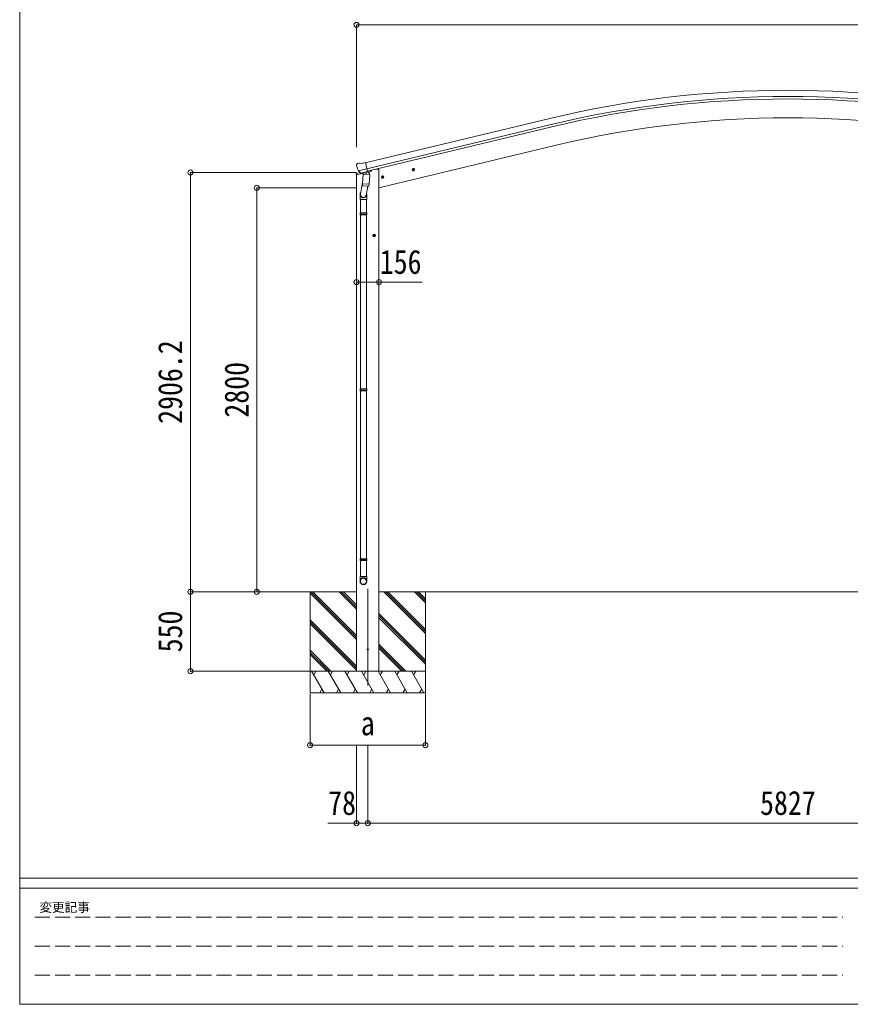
# Model space of a CAD drawing. Units: millimetres at full size, sheet at 1:35. Extents: x -9783 to 9892, y -6828 to 6752.
# Drawn here: x -9783 to -4022, y -6828 to -4 of the extents above; entities that cross this region are included whole.
import ezdxf
from ezdxf.enums import TextEntityAlignment as Align

# ---------------------------------------------------------------- set-up
doc = ezdxf.new("R2010")
doc.units = ezdxf.units.MM
doc.header["$LTSCALE"] = 35
doc.header["$PDMODE"] = 32
doc.header["$PDSIZE"] = 35
doc.linetypes.add('DASHED3', pattern=[4, 3, -1])
for name, color, linetype, lineweight in [('0-0_0', 7, 'Continuous', 9), ('0-1_本体', 4, 'Continuous', 9), ('0-2_部品', 7, 'Continuous', 9), ('0-8_PARTS2', 2, 'Continuous', 9), ('0-A_寸法', 6, 'Continuous', 9), ('F-0_240', 7, 'Continuous', 9)]:
    doc.layers.add(name, color=color, linetype=linetype, lineweight=lineweight)
doc.styles.add('ＭＳ ゴシック', font='')
doc.styles.get('ＭＳ ゴシック').set_extended_font_data('MS Gothic')

msp = doc.modelspace()

# ---------------------------------------------------------------- linework, layer by layer
at = {"layer": '0-0_0'}
for p, q in [((-7446.84, -3969.24), (-8088.34, -3969.25)), ((-7768.84, -3969.23), (-7768.84, -4669.23)), ((-7446.84, -4300.74), (-7768.84, -3978.75)), ((-7446.84, -4286.6), (-7764.2, -3969.24)), ((-7446.84, -4272.46), (-7750.06, -3969.24)), ((-7446.84, -4088.61), (-7566.22, -3969.23)), ((-7446.84, -4074.47), (-7552.08, -3969.23)), ((-7446.84, -4060.33), (-7537.93, -3969.23)), ((-7290.79, -3969.24), (-1619.9, -3969.24)), ((-6968.84, -4258.24), (-7257.85, -3969.23)), ((-6968.84, -4244.1), (-7243.71, -3969.23)), ((-6968.84, -4229.96), (-7229.57, -3969.23)), ((-6968.84, -4046.11), (-7045.72, -3969.23)), ((-6968.84, -4031.97), (-7031.58, -3969.23)), ((-6968.84, -4017.83), (-7017.43, -3969.23)), ((-6968.84, -3969.23), (-6968.84, -4669.23)), ((-7446.84, -4484.59), (-7768.84, -4162.59)), ((-6968.84, -4442.09), (-7290.84, -4120.09)), ((-6968.84, -4456.23), (-7290.84, -4134.24)), ((-6968.84, -4470.38), (-7290.84, -4148.38)), ((-7446.84, -4498.73), (-7768.84, -4176.74)), ((-7446.84, -4512.88), (-7768.84, -4190.88)), ((-7103.83, -4519.23), (-7290.84, -4332.23)), ((-7117.97, -4519.23), (-7290.84, -4346.37)), ((-7132.11, -4519.23), (-7290.84, -4360.51)), ((-7624.33, -4519.23), (-7768.84, -4374.73)), ((-7638.47, -4519.23), (-7768.84, -4388.87)), ((-7652.61, -4519.23), (-7768.84, -4403.01)), ((-7768.84, -4519.23), (-6968.84, -4519.23)), ((-7671.94, -4669.23), (-7758.55, -4519.23)), ((-7728.55, -4519.23), (-7743.55, -4545.21)), ((-7556.47, -4669.23), (-7643.08, -4519.23)), ((-7613.08, -4519.23), (-7628.08, -4545.21)), ((-7441, -4669.23), (-7527.61, -4519.23)), ((-7512.61, -4545.21), (-7497.61, -4519.23)), ((-7446.59, -4519.24), (-7291.09, -4519.24)), ((-7325.53, -4669.23), (-7412.14, -4519.23)), ((-7397.14, -4545.22), (-7382.13, -4519.23)), ((-7210.06, -4669.23), (-7296.67, -4519.23)), ((-7281.67, -4545.22), (-7266.66, -4519.23)), ((-7094.59, -4669.23), (-7181.2, -4519.23)), ((-7166.2, -4545.22), (-7151.19, -4519.23)), ((-6979.12, -4669.23), (-7065.73, -4519.23)), ((-7050.73, -4545.21), (-7035.73, -4519.23)), ((-6968.84, -4669.23), (-7768.84, -4669.23)), ((-7686.94, -4643.25), (-7701.94, -4669.23)), ((-7571.47, -4643.25), (-7586.47, -4669.23)), ((-7456, -4643.25), (-7471, -4669.23)), ((-7340.53, -4643.25), (-7355.53, -4669.23)), ((-7225.06, -4643.25), (-7240.06, -4669.23)), ((-7109.59, -4643.25), (-7124.59, -4669.23)), ((-6994.12, -4643.25), (-7009.12, -4669.23))]:
    msp.add_line(p, q, dxfattribs=at)
at = {"layer": '0-1_本体'}
for p, q in [((-7385.65, -995.51), (-6106.5, -688.42)), ((-6096.42, -730.4), (-7375.57, -1037.49)), ((-7371.64, -1053.85), (-6092.49, -746.77)), ((-7291.09, -1169.23), (-6061.91, -874.15)), ((-7446.84, -4519.23), (-7446.84, -1079.06)), ((-7418.27, -1062.72), (-7418.27, -1063.22)), ((-7310.84, -1039.85), (-7344.34, -1047.9)), ((-7290.84, -1039.85), (-7310.84, -1039.85)), ((-7290.84, -4519.23), (-7290.84, -1039.85))]:
    msp.add_line(p, q, dxfattribs=at)
for radius in [7073, 7029.83, 7013, 6882]:
    msp.add_arc((-4455.34, -7566), radius, 76.5, 103.5, dxfattribs=at)
at = {"layer": '0-2_部品'}
for p, q in [((-7446.58, -1011.43), (-7446.3, -1012.58)), ((-7442.36, -1002.86), (-7446.22, -1009.15)), ((-7439.26, -1000.61), (-7426.08, -997.44)), ((-7411.52, -1000.12), (-7424.78, -997.42)), ((-7411.52, -1000.12), (-7385.59, -993.89)), ((-7448.7, -1079.57), (-7405.89, -1069.29)), ((-7448.7, -1072.68), (-7448.7, -1079.57)), ((-7420.19, -1063.47), (-7446.4, -1069.76)), ((-7432.52, -1051.74), (-7375.02, -1037.93)), ((-7415.67, -1066.65), (-7432.05, -1052.16)), ((-7412.96, -1067.22), (-7405.44, -1065.41)), ((-7412.13, -1067.11), (-7410.6, -1066.74)), ((-7410.6, -1066.74), (-7373.89, -1057.93)), ((-7408.76, -1066.97), (-7408.81, -1067.71)), ((-7408.06, -1068.75), (-7382.24, -1075.19)), ((-7401.14, -1074.1), (-7405.81, -1140.94)), ((-7355.45, -1077.29), (-7401.14, -1074.1)), ((-7399.36, -1070.92), (-7399.59, -1074.21)), ((-7379.84, -1059.76), (-7380.87, -1074.36)), ((-7373.89, -1057.93), (-7372.36, -1057.56)), ((-7370.81, -1055.46), (-7369.87, -1055.53)), ((-7369.87, -1055.53), (-7356.55, -1070.84)), ((-7366.18, -1059.76), (-7347.98, -1055.39)), ((-7360.12, -1144.13), (-7355.45, -1077.29)), ((-7356.55, -1070.84), (-7357, -1077.19)), ((-7344.14, -1047.37), (-7344.14, -1050.53)), ((-7273.4, -1096.21), (-7271.27, -1089.01)), ((-7271.27, -1089.01), (-7263.97, -1087.26)), ((-7263.77, -1104.18), (-7268.44, -1084.73)), ((-7263.97, -1087.26), (-7258.8, -1092.7)), ((-7042.46, -1040.76), (-7061.9, -1045.43)), ((-7059.48, -1044.85), (-7057.35, -1037.65)), ((-7054.31, -1050.29), (-7059.48, -1044.85)), ((-7057.35, -1037.65), (-7050.05, -1035.9)), ((-7049.84, -1052.82), (-7054.51, -1033.37)), ((-7050.05, -1035.9), (-7044.88, -1041.35)), ((-7404.08, -1116.17), (-7419.99, -1212.34)), ((-7406.67, -1153.4), (-7405.8, -1140.94)), ((-7406.28, -1154.76), (-7406.28, -1154.76)), ((-7360.12, -1144.13), (-7405.81, -1140.94)), ((-7404.83, -1155.54), (-7363.13, -1158.46)), ((-7368.56, -1158.08), (-7379.29, -1221.66)), ((-7360.14, -1144.13), (-7361.02, -1156.83)), ((-7256.38, -1092.12), (-7275.82, -1096.79)), ((-7268.23, -1101.65), (-7273.4, -1096.21)), ((-7422.14, -1249.5), (-7422.14, -1215.15)), ((-7376.14, -1214.85), (-7376.14, -1249.5)), ((-7376.14, -1249.5), (-7422.14, -1249.5)), ((-7420.14, -1249.5), (-7420.14, -1343.5)), ((-7378.14, -1249.5), (-7378.14, -1343.5)), ((-7422.14, -1345.5), (-7421.14, -1343.5)), ((-7376.14, -1345.5), (-7422.14, -1345.5)), ((-7376.14, -1353.5), (-7422.14, -1353.5)), ((-7377.14, -1343.5), (-7421.14, -1343.5)), ((-7377.14, -1355.5), (-7421.14, -1355.5)), ((-7420.14, -1355.5), (-7420.14, -2563.25)), ((-7378.14, -1355.5), (-7378.14, -2563.25)), ((-7376.14, -1345.5), (-7377.14, -1343.5)), ((-7376.14, -1353.5), (-7377.14, -1355.5)), ((-7376.14, -1345.5), (-7376.14, -1353.5)), ((-7314.64, -1499.37), (-7334.64, -1499.37)), ((-7332.14, -1499.37), (-7328.39, -1492.87)), ((-7328.39, -1505.87), (-7332.14, -1499.37)), ((-7328.39, -1492.87), (-7320.88, -1492.87)), ((-7324.64, -1509.37), (-7324.64, -1489.37)), ((-7320.88, -1492.87), (-7317.13, -1499.37)), ((-7422.14, -2565.25), (-7421.14, -2563.25)), ((-7422.14, -2565.25), (-7422.14, -2573.25)), ((-7376.14, -2565.25), (-7422.14, -2565.25)), ((-7422.14, -2573.25), (-7421.14, -2575.25)), ((-7376.14, -2573.25), (-7422.14, -2573.25)), ((-7377.14, -2563.25), (-7421.14, -2563.25)), ((-7377.14, -2575.25), (-7421.14, -2575.25)), ((-7420.14, -2575.25), (-7420.14, -3739.88)), ((-7378.14, -2575.25), (-7378.14, -3739.88)), ((-7376.14, -2565.25), (-7377.14, -2563.25)), ((-7376.14, -2573.25), (-7377.14, -2575.25)), ((-7376.14, -2565.25), (-7376.14, -2573.25)), ((-7422.14, -3741.88), (-7421.14, -3739.88)), ((-7376.14, -3741.88), (-7422.14, -3741.88)), ((-7376.14, -3749.88), (-7422.14, -3749.88)), ((-7377.14, -3739.88), (-7421.14, -3739.88)), ((-7377.14, -3751.88), (-7421.14, -3751.88)), ((-7420.14, -3751.88), (-7420.14, -3861.88)), ((-7378.14, -3751.88), (-7378.14, -3861.88)), ((-7376.14, -3741.88), (-7377.14, -3739.88)), ((-7376.14, -3749.88), (-7377.14, -3751.88)), ((-7376.14, -3741.88), (-7376.14, -3749.88)), ((-7422.14, -3896.02), (-7422.14, -3861.88)), ((-7376.14, -3861.88), (-7422.14, -3861.88)), ((-7376.14, -3896.02), (-7376.14, -3861.88))]:
    msp.add_line(p, q, dxfattribs=at)
for points in [[(-7380.16, -1059.34), (-7370.44, -1057.01), (-7385.59, -993.89)], [(-7432.8, -1051.16), (-7432.21, -1052.01), (-7432.05, -1052.16)], [(-7380.16, -1059.34), (-7380.4, -1059.49), (-7405.17, -1065.44), (-7405.44, -1065.41)], [(-7044.88, -1041.35), (-7047.01, -1048.54), (-7054.31, -1050.29)], [(-7258.8, -1092.7), (-7260.93, -1099.9), (-7268.23, -1101.65)], [(-7422.14, -1345.5), (-7422.14, -1353.5), (-7421.14, -1355.5)], [(-7317.13, -1499.37), (-7320.88, -1505.87), (-7328.39, -1505.87)], [(-7422.14, -3741.88), (-7422.14, -3749.88), (-7421.14, -3751.88)]]:
    msp.add_lwpolyline(points, dxfattribs=at)
for centre, radius in [((-7266.1, -1094.46), 8.5), ((-7266.1, -1094.46), 7.7), ((-7266.1, -1094.46), 6.5), ((-7052.18, -1043.1), 8.5), ((-7052.18, -1043.1), 7.7), ((-7052.18, -1043.1), 6.5), ((-7324.64, -1499.37), 8.5), ((-7324.64, -1499.37), 7.7), ((-7324.64, -1499.37), 6.5)]:
    msp.add_circle(centre, radius, dxfattribs=at)
at = {"layer": '0-2_部品', "color": 4}
msp.add_circle((-7368.84, -4369.25), 4.5, dxfattribs=at)
at = {"layer": '0-2_部品'}
for centre, radius, start, end in [((-7249.5, -965.33), 202.4, 193.5, 205.09125), ((-7438.1, -1005.47), 5, 103.5, 148.5), ((-7425.38, -1000.36), 3, 78.5, 103.5), ((-7445.7, -1072.68), 3, 103.5, 180), ((-7412.24, -1066.62), 0.5, 248.23754, 283.5), ((-7409.26, -1066.94), 0.5, 356, 103.5), ((-7407.81, -1067.78), 1, 176, 256), ((-7381.89, -1074.22), 1.03, 250.03897, 351.96569), ((-7379.25, -1059.84), 0.604, 100.59842, 172.20595), ((-7372.48, -1057.08), 0.5, 283.5, 318.76246), ((-7349.14, -1050.53), 5, 283.5, 0), ((-7404.73, -1153.57), 1.95, 175.04017, 217.47766), ((-7404.69, -1153.55), 2, 217.40962, 266), ((-7362.99, -1156.46), 2, 266, 349.46843), ((-7392.14, -1215.15), 30, 177.45142, 180)]:
    msp.add_arc(centre, radius, start, end, dxfattribs=at)
for centre, major_axis, ratio, start_param, end_param in [((-7443.66, -1010.72), (-1.57, -2.57), 0.99628, 4.712389, 5.4996506), ((-7413.69, -1064.39), (-0.73, -2.92), 0.997631, 5.8041905, 6.6006116), ((-7413.63, -1064.17), (2.63, 3.16), 0.650902, 4.0958226, 4.1686332), ((-7413.66, -1064.29), (-0.73, -2.92), 0.997631, 0.3902369, 0.4789948), ((-7399.14, -1214.85), (23, 0), 0.996195, 2.5560258, 6.5663028), ((-7399.14, -1214.85), (21, 0), 0.996195, 2.9349147, 5.9512394), ((-7399.14, -3894.28), (-23, 0), 0.996195, 3.1415927, 6.2831853), ((-7399.14, -3896.02), (-23, 0), 0.996195, 3.1415927, 6.2831853), ((-7399.14, -3896.02), (0, -23.43), 0.981806, 4.712389, 7.8539816)]:
    msp.add_ellipse(centre, major_axis=major_axis, ratio=ratio, start_param=start_param, end_param=end_param, dxfattribs=at)
msp.add_ellipse((-7399.14, -3896.02), major_axis=(21, 0), ratio=0.996195, dxfattribs=at)
at = {"layer": '0-8_PARTS2'}
msp.add_line((-7368.84, -4618.42), (-7368.84, -3949.4), dxfattribs=at)
at = {"layer": '0-8_PARTS2', "color": 6}
for p, q in [((-7446.84, -5572.64), (-7368.84, -5572.64)), ((-7368.84, -5572.64), (-1541.85, -5572.64))]:
    msp.add_line(p, q, dxfattribs=at)
at = {"layer": '0-A_寸法'}
for p, q in [((-7446.84, -39.78), (-7446.84, -886.9)), ((-7446.84, -39.78), (-1463.85, -39.78)), ((-8599.23, -1063.04), (-7446.84, -1063.04)), ((-8599.23, -3969.25), (-8599.23, -1063.04)), ((-7446.63, -1169.24), (-8138.78, -1169.26)), ((-8138.78, -3969.25), (-8138.78, -1169.25)), ((-7446.84, -1822.63), (-7290.84, -1822.63)), ((-7290.84, -1822.63), (-6990.84, -1822.63)), ((-8599.23, -3969.25), (-7768.84, -3969.25)), ((-8599.23, -4519.23), (-8599.23, -3969.25)), ((-8138.78, -3969.25), (-7462.32, -3969.25)), ((-8599.23, -4519.23), (-7768.84, -4519.23)), ((-7768.84, -5032.27), (-7768.84, -4675.73)), ((-6968.84, -5032.27), (-6968.84, -4675.73)), ((-7768.84, -5032.27), (-6968.84, -5032.27)), ((-7446.84, -5572.64), (-7446.84, -5032.27)), ((-7368.84, -5572.64), (-7368.84, -5032.27)), ((-7446.84, -5572.64), (-7646.84, -5572.64))]:
    msp.add_line(p, q, dxfattribs=at)
for p in [(-7446.84, -39.78), (-8599.23, -1063.04), (-8138.78, -1169.25), (-7446.84, -1822.63), (-7290.84, -1822.63), (-8599.23, -3969.25), (-8138.78, -3969.25), (-8599.23, -4519.23), (-7768.84, -5032.27), (-6968.84, -5032.27), (-7446.84, -5572.64), (-7368.84, -5572.64)]:
    msp.add_point(p, dxfattribs=at)
at = {"layer": 'F-0_240', "color": 5}
for p, q in [((-9783.03, 6751.9), (-9783.03, -6828.1)), ((-9783.03, -5953.1), (9396.97, -5953.1)), ((-9783.03, -6023.1), (6285.75, -6023.1)), ((-9783.03, -6828.1), (9396.97, -6828.1))]:
    msp.add_line(p, q, dxfattribs=at)
at = {"layer": 'F-0_240', "color": 4, "linetype": 'DASHED3'}
for p, q in [((-9678.03, -6224.35), (-4074.25, -6224.35)), ((-9678.03, -6425.6), (-4074.25, -6425.6)), ((-9678.03, -6626.85), (-4074.25, -6626.85))]:
    msp.add_line(p, q, dxfattribs=at)

# ---------------------------------------------------------------- texts
at = {"layer": '0-A_寸法', "color": 7, "style": 'ＭＳ ゴシック', "width": 0.85}
for s, p in [('156', (-7285.21, -1815.63)), ('a', (-7416.96, -5013.27)), ('78', (-7643.09, -5565.64)), ('5827', (-4647.84, -5565.64))]:
    msp.add_text(s, height=166.8, dxfattribs=at).set_placement(p, align=Align.BOTTOM_LEFT)
for s, p in [('2906.2', (-8606.23, -2804.9)), ('2800', (-8145.78, -2761.75)), ('550', (-8606.23, -4388.62))]:
    msp.add_text(s, height=166.8, rotation=90, dxfattribs=at).set_placement(p, align=Align.BOTTOM_LEFT)
at = {"layer": 'F-0_240', "style": 'ＭＳ ゴシック'}
msp.add_text('変更記事', height=64.15, dxfattribs=at).set_placement((-9646.27, -6206.85), align=Align.BOTTOM_LEFT)

doc.saveas('drawing.dxf')
